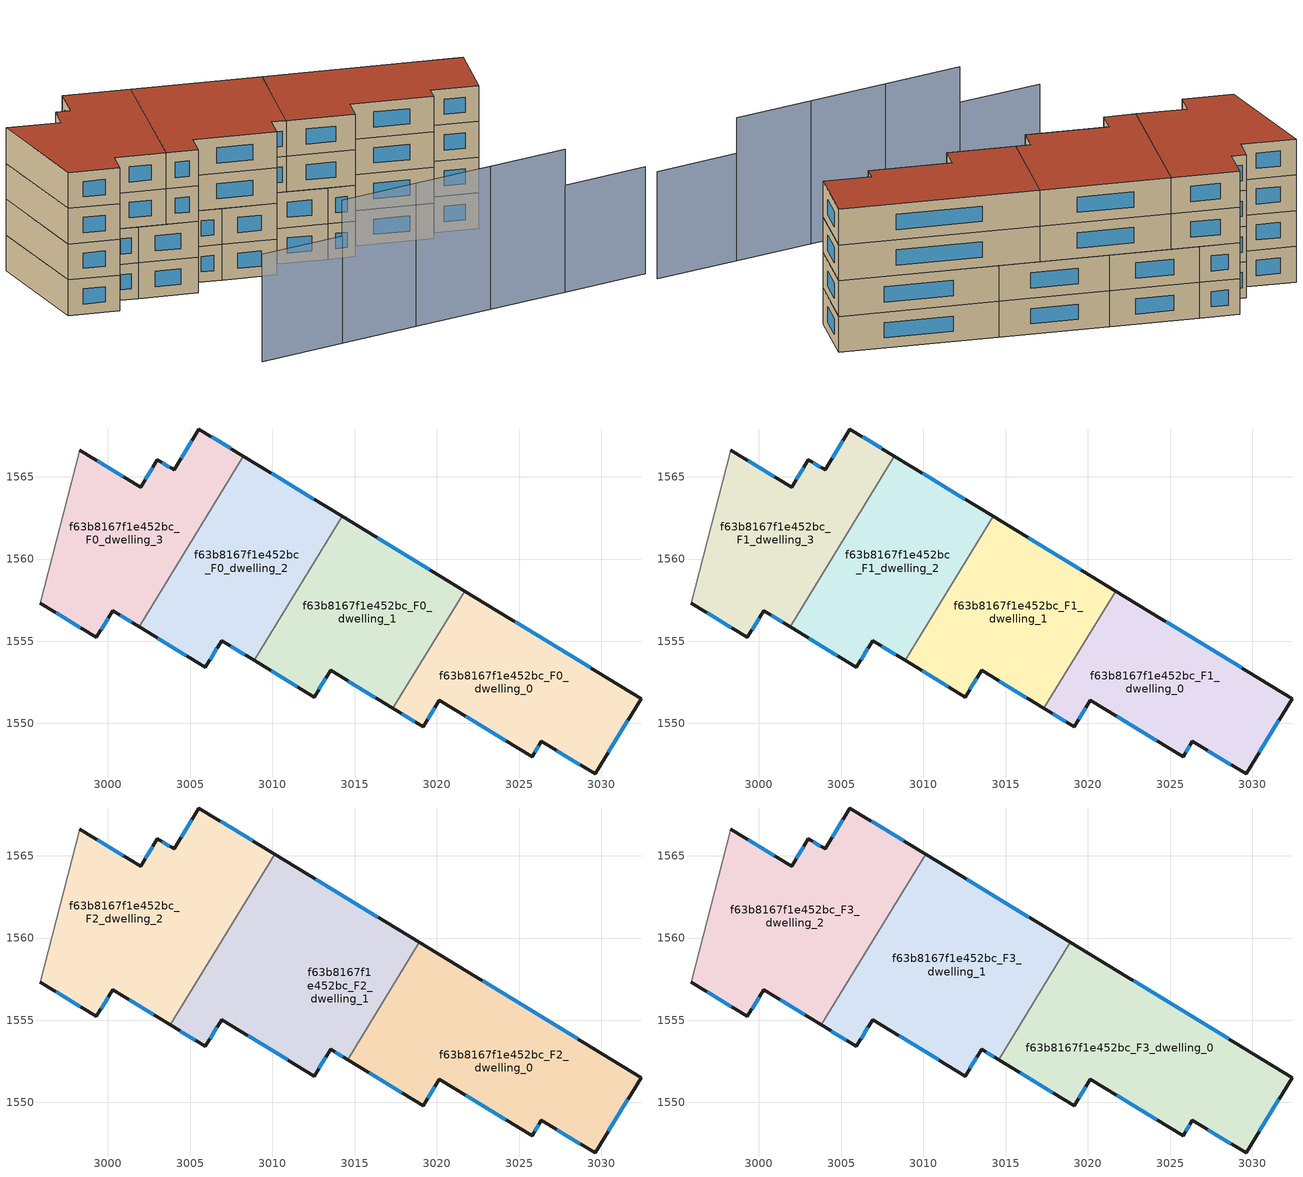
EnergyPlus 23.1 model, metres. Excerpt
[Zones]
f63b8167f1e452bc_F0_dwelling_0
 floor ground (EU_floor_Construction): 3032.42,1551.51 3029.62,1546.93 3026.37,1548.92 3025.79,1547.98 3020.16,1551.41 3019.17,1549.79 3017.33,1550.91 3021.69,1558.05 z0
 wall outside (EU_wall_Construction): 3017.33,1550.91 3019.17,1549.79 3020.16,1551.41 3025.79,1547.98 3026.37,1548.92 3029.62,1546.93 3032.42,1551.51 3021.69,1558.05 z0:3
 wall to f63b8167f1e452bc_F0_dwelling_1 (EU_wall_Construction): 3021.69,1558.05 3017.33,1550.91 z0:3
 window (EU_Window_Construction): 3017.86,1550.59 3018.65,1550.11 / 3029.35,1553.38 3024.76,1556.19 / 3030.42,1548.24 3031.62,1550.21 / 3027.3,1548.35 3028.69,1547.5 / 3025.96,1548.25 3026.2,1548.65 / 3021.77,1550.43 3024.19,1548.96 / 3019.46,1550.25 3019.88,1550.95 z0.86:2.14
f63b8167f1e452bc_F0_dwelling_1
 floor ground (EU_floor_Construction): 3021.69,1558.05 3017.33,1550.91 3013.54,1553.23 3012.55,1551.6 3008.89,1553.84 3014.24,1562.6 z0
 wall outside (EU_wall_Construction): 3021.69,1558.05 3014.24,1562.6 / 3008.89,1553.84 3012.55,1551.6 3013.54,1553.23 3017.33,1550.91 z0:3
 wall to f63b8167f1e452bc_F0_dwelling_2 (EU_wall_Construction): 3014.24,1562.6 3008.89,1553.84 z0:3
 window (EU_Window_Construction): 3019.56,1559.35 3016.37,1561.3 / 3014.62,1552.57 3016.25,1551.57 / 3012.83,1552.07 3013.26,1552.76 / 3009.93,1553.2 3011.5,1552.24 z0.86:2.14
f63b8167f1e452bc_F0_dwelling_2
 floor ground (EU_floor_Construction): 3014.24,1562.6 3008.89,1553.84 3006.92,1555.04 3005.93,1553.42 3001.89,1555.88 3008.24,1566.26 z0
 wall outside (EU_wall_Construction): 3014.24,1562.6 3008.24,1566.26 / 3001.89,1555.88 3005.93,1553.42 3006.92,1555.04 3008.89,1553.84 z0:3
 wall to f63b8167f1e452bc_F0_dwelling_3 (EU_wall_Construction): 3008.24,1566.26 3001.89,1555.88 z0:3
 window (EU_Window_Construction): 3012.53,1563.65 3009.95,1565.21 / 3007.48,1554.7 3008.33,1554.18 / 3006.21,1553.88 3006.63,1554.58 / 3003.05,1555.17 3004.77,1554.12 z0.86:2.14
f63b8167f1e452bc_F0_dwelling_3
 floor ground (EU_floor_Construction): 3008.24,1566.26 3001.89,1555.88 3000.29,1556.85 2999.3,1555.23 2995.87,1557.32 2998.28,1566.62 3001.99,1564.36 3003.01,1566.03 3004.02,1565.42 3005.54,1567.9 z0
 wall outside (EU_wall_Construction): 3008.24,1566.26 3005.54,1567.9 3004.02,1565.42 3003.01,1566.03 3001.99,1564.36 2998.28,1566.62 / 2995.87,1557.32 2999.3,1555.23 3000.29,1556.85 3001.89,1555.88 z0:3
 wall adiabatic (EU_wall_Construction): 2998.28,1566.62 2995.87,1557.32 z0:3
 window (EU_Window_Construction): 3000.93,1565.01 2999.34,1565.98 / 3002.72,1565.55 3002.28,1564.84 / 3003.73,1565.59 3003.3,1565.86 / 3005.11,1567.19 3004.46,1566.13 / 3007.47,1566.73 3006.31,1567.43 / 3000.75,1556.57 3001.44,1556.15 / 2999.59,1555.69 3000.01,1556.39 / 2996.85,1556.72 2998.32,1555.83 z0.86:2.14
f63b8167f1e452bc_F1_dwelling_0
 floor to f63b8167f1e452bc_F0_dwelling_0 (EU_floor_Construction): 3032.42,1551.51 3029.62,1546.93 3026.37,1548.92 3025.79,1547.98 3020.16,1551.41 3019.17,1549.79 3017.33,1550.91 3021.69,1558.05 z3
 wall outside (EU_wall_Construction): 3017.33,1550.91 3019.17,1549.79 3020.16,1551.41 3025.79,1547.98 3026.37,1548.92 3029.62,1546.93 3032.42,1551.51 3021.69,1558.05 z3:6
 wall to f63b8167f1e452bc_F1_dwelling_1 (EU_wall_Construction): 3021.69,1558.05 3017.33,1550.91 z3:6
 window (EU_Window_Construction): 3017.86,1550.59 3018.65,1550.11 / 3029.35,1553.38 3024.76,1556.19 / 3030.42,1548.24 3031.62,1550.21 / 3027.3,1548.35 3028.69,1547.5 / 3025.96,1548.25 3026.2,1548.65 / 3021.77,1550.43 3024.19,1548.96 / 3019.46,1550.25 3019.88,1550.95 z3.86:5.14
f63b8167f1e452bc_F1_dwelling_1
 floor to f63b8167f1e452bc_F0_dwelling_1 (EU_floor_Construction): 3021.69,1558.05 3017.33,1550.91 3013.54,1553.23 3012.55,1551.6 3008.89,1553.84 3014.24,1562.6 z3
 wall outside (EU_wall_Construction): 3021.69,1558.05 3014.24,1562.6 / 3008.89,1553.84 3012.55,1551.6 3013.54,1553.23 3017.33,1550.91 z3:6
 wall to f63b8167f1e452bc_F1_dwelling_2 (EU_wall_Construction): 3014.24,1562.6 3008.89,1553.84 z3:6
 window (EU_Window_Construction): 3019.56,1559.35 3016.37,1561.3 / 3014.62,1552.57 3016.25,1551.57 / 3012.83,1552.07 3013.26,1552.76 / 3009.93,1553.2 3011.5,1552.24 z3.86:5.14
f63b8167f1e452bc_F1_dwelling_2
 floor to f63b8167f1e452bc_F0_dwelling_2 (EU_floor_Construction): 3014.24,1562.6 3008.89,1553.84 3006.92,1555.04 3005.93,1553.42 3001.89,1555.88 3008.24,1566.26 z3
 wall outside (EU_wall_Construction): 3014.24,1562.6 3008.24,1566.26 / 3001.89,1555.88 3005.93,1553.42 3006.92,1555.04 3008.89,1553.84 z3:6
 wall to f63b8167f1e452bc_F1_dwelling_3 (EU_wall_Construction): 3008.24,1566.26 3001.89,1555.88 z3:6
 window (EU_Window_Construction): 3012.53,1563.65 3009.95,1565.21 / 3007.48,1554.7 3008.33,1554.18 / 3006.21,1553.88 3006.63,1554.58 / 3003.05,1555.17 3004.77,1554.12 z3.86:5.14
f63b8167f1e452bc_F1_dwelling_3
 floor to f63b8167f1e452bc_F0_dwelling_3 (EU_floor_Construction): 3008.24,1566.26 3001.89,1555.88 3000.29,1556.85 2999.3,1555.23 2995.87,1557.32 2998.28,1566.62 3001.99,1564.36 3003.01,1566.03 3004.02,1565.42 3005.54,1567.9 z3
 wall outside (EU_wall_Construction): 3008.24,1566.26 3005.54,1567.9 3004.02,1565.42 3003.01,1566.03 3001.99,1564.36 2998.28,1566.62 / 2995.87,1557.32 2999.3,1555.23 3000.29,1556.85 3001.89,1555.88 z3:6
 wall adiabatic (EU_wall_Construction): 2998.28,1566.62 2995.87,1557.32 z3:6
 window (EU_Window_Construction): 3000.93,1565.01 2999.34,1565.98 / 3002.72,1565.55 3002.28,1564.84 / 3003.73,1565.59 3003.3,1565.86 / 3005.11,1567.19 3004.46,1566.13 / 3007.47,1566.73 3006.31,1567.43 / 3000.75,1556.57 3001.44,1556.15 / 2999.59,1555.69 3000.01,1556.39 / 2996.85,1556.72 2998.32,1555.83 z3.86:5.14
f63b8167f1e452bc_F2_dwelling_0
 floor to f63b8167f1e452bc_F1_dwelling_0 (EU_floor_Construction): 3032.42,1551.51 3029.62,1546.93 3026.37,1548.92 3025.79,1547.98 3020.16,1551.41 3019.17,1549.79 3017.33,1550.91 3021.69,1558.05 z6
 floor to f63b8167f1e452bc_F1_dwelling_1 (EU_floor_Construction): 3021.69,1558.05 3017.33,1550.91 3014.57,1552.6 3018.93,1559.74 z6
 wall outside (EU_wall_Construction): 3014.57,1552.6 3019.17,1549.79 3020.16,1551.41 3025.79,1547.98 3026.37,1548.92 3029.62,1546.93 3032.42,1551.51 3018.93,1559.74 z6:9
 wall to f63b8167f1e452bc_F2_dwelling_1 (EU_wall_Construction): 3018.93,1559.74 3014.57,1552.6 z6:9
 window (EU_Window_Construction): 3015.89,1551.8 3017.86,1550.59 / 3028.57,1553.86 3022.79,1557.39 / 3030.42,1548.24 3031.62,1550.21 / 3027.3,1548.35 3028.69,1547.5 / 3025.96,1548.25 3026.2,1548.65 / 3021.77,1550.43 3024.19,1548.96 / 3019.46,1550.25 3019.88,1550.95 z6.86:8.14
f63b8167f1e452bc_F2_dwelling_1
 floor to f63b8167f1e452bc_F1_dwelling_1 (EU_floor_Construction): 3018.93,1559.74 3014.57,1552.6 3013.54,1553.23 3012.55,1551.6 3008.89,1553.84 3014.24,1562.6 z6
 floor to f63b8167f1e452bc_F1_dwelling_2 (EU_floor_Construction): 3014.24,1562.6 3008.89,1553.84 3006.92,1555.04 3005.93,1553.42 3003.79,1554.72 3010.14,1565.1 z6
 wall outside (EU_wall_Construction): 3003.79,1554.72 3005.93,1553.42 3006.92,1555.04 3012.55,1551.6 3013.54,1553.23 3014.57,1552.6 / 3018.93,1559.74 3010.14,1565.1 z6:9
 wall to f63b8167f1e452bc_F2_dwelling_2 (EU_wall_Construction): 3010.14,1565.1 3003.79,1554.72 z6:9
 window (EU_Window_Construction): 3004.4,1554.35 3005.32,1553.79 / 3016.42,1561.27 3012.65,1563.57 / 3013.83,1553.05 3014.28,1552.78 / 3012.83,1552.07 3013.26,1552.76 / 3008.53,1554.06 3010.94,1552.59 / 3006.21,1553.88 3006.63,1554.58 z6.86:8.14
f63b8167f1e452bc_F2_dwelling_2
 floor to f63b8167f1e452bc_F1_dwelling_3 (EU_floor_Construction): 3008.24,1566.26 3001.89,1555.88 3000.29,1556.85 2999.3,1555.23 2995.87,1557.32 2998.28,1566.62 3001.99,1564.36 3003.01,1566.03 3004.02,1565.42 3005.54,1567.9 z6
 floor to f63b8167f1e452bc_F1_dwelling_2 (EU_floor_Construction): 3010.14,1565.1 3003.79,1554.72 3001.89,1555.88 3008.24,1566.26 z6
 wall outside (EU_wall_Construction): 3010.14,1565.1 3005.54,1567.9 3004.02,1565.42 3003.01,1566.03 3001.99,1564.36 2998.28,1566.62 / 2995.87,1557.32 2999.3,1555.23 3000.29,1556.85 3003.79,1554.72 z6:9
 wall adiabatic (EU_wall_Construction): 2998.28,1566.62 2995.87,1557.32 z6:9
 window (EU_Window_Construction): 3000.93,1565.01 2999.34,1565.98 / 3002.72,1565.55 3002.28,1564.84 / 3003.73,1565.59 3003.3,1565.86 / 3005.11,1567.19 3004.46,1566.13 / 3008.82,1565.9 3006.85,1567.1 / 3001.29,1556.24 3002.79,1555.33 / 2999.59,1555.69 3000.01,1556.39 / 2996.85,1556.72 2998.32,1555.83 z6.86:8.14
f63b8167f1e452bc_F3_dwelling_0
 floor to f63b8167f1e452bc_F2_dwelling_0 (EU_floor_Construction): 3032.42,1551.51 3029.62,1546.93 3026.37,1548.92 3025.79,1547.98 3020.16,1551.41 3019.17,1549.79 3014.57,1552.6 3018.93,1559.74 z9
 wall outside (EU_wall_Construction): 3014.57,1552.6 3019.17,1549.79 3020.16,1551.41 3025.79,1547.98 3026.37,1548.92 3029.62,1546.93 3032.42,1551.51 3018.93,1559.74 z9:12
 wall to f63b8167f1e452bc_F3_dwelling_1 (EU_wall_Construction): 3018.93,1559.74 3014.57,1552.6 z9:12
 window (EU_Window_Construction): 3015.89,1551.8 3017.86,1550.59 / 3028.57,1553.86 3022.79,1557.39 / 3030.42,1548.24 3031.62,1550.21 / 3027.3,1548.35 3028.69,1547.5 / 3025.96,1548.25 3026.2,1548.65 / 3021.77,1550.43 3024.19,1548.96 / 3019.46,1550.25 3019.88,1550.95 z9.86:11.14
 roof outside (EU_roof_Construction): 3029.62,1546.93 3032.42,1551.51 3018.93,1559.74 3014.57,1552.6 3019.17,1549.79 3020.16,1551.41 3025.79,1547.98 3026.37,1548.92 z12
f63b8167f1e452bc_F3_dwelling_1
 floor to f63b8167f1e452bc_F2_dwelling_1 (EU_floor_Construction): 3018.93,1559.74 3014.57,1552.6 3013.54,1553.23 3012.55,1551.6 3006.92,1555.04 3005.93,1553.42 3003.79,1554.72 3010.14,1565.1 z9
 wall outside (EU_wall_Construction): 3003.79,1554.72 3005.93,1553.42 3006.92,1555.04 3012.55,1551.6 3013.54,1553.23 3014.57,1552.6 / 3018.93,1559.74 3010.14,1565.1 z9:12
 wall to f63b8167f1e452bc_F3_dwelling_2 (EU_wall_Construction): 3010.14,1565.1 3003.79,1554.72 z9:12
 window (EU_Window_Construction): 3004.4,1554.35 3005.32,1553.79 / 3016.42,1561.27 3012.65,1563.57 / 3013.83,1553.05 3014.28,1552.78 / 3012.83,1552.07 3013.26,1552.76 / 3008.53,1554.06 3010.94,1552.59 / 3006.21,1553.88 3006.63,1554.58 z9.86:11.14
 roof outside (EU_roof_Construction): 3014.57,1552.6 3018.93,1559.74 3010.14,1565.1 3003.79,1554.72 3005.93,1553.42 3006.92,1555.04 3012.55,1551.6 3013.54,1553.23 z12
f63b8167f1e452bc_F3_dwelling_2
 floor to f63b8167f1e452bc_F2_dwelling_2 (EU_floor_Construction): 3010.14,1565.1 3003.79,1554.72 3000.29,1556.85 2999.3,1555.23 2995.87,1557.32 2998.28,1566.62 3001.99,1564.36 3003.01,1566.03 3004.02,1565.42 3005.54,1567.9 z9
 wall outside (EU_wall_Construction): 3010.14,1565.1 3005.54,1567.9 3004.02,1565.42 3003.01,1566.03 3001.99,1564.36 2998.28,1566.62 / 2995.87,1557.32 2999.3,1555.23 3000.29,1556.85 3003.79,1554.72 z9:12
 wall adiabatic (EU_wall_Construction): 2998.28,1566.62 2995.87,1557.32 z9:12
 window (EU_Window_Construction): 3000.93,1565.01 2999.34,1565.98 / 3002.72,1565.55 3002.28,1564.84 / 3003.73,1565.59 3003.3,1565.86 / 3005.11,1567.19 3004.46,1566.13 / 3008.82,1565.9 3006.85,1567.1 / 3001.29,1556.24 3002.79,1555.33 / 2999.59,1555.69 3000.01,1556.39 / 2996.85,1556.72 2998.32,1555.83 z9.86:11.14
 roof outside (EU_roof_Construction): 3003.79,1554.72 3010.14,1565.1 3005.54,1567.9 3004.02,1565.42 3003.01,1566.03 3001.99,1564.36 2998.28,1566.62 2995.87,1557.32 2999.3,1555.23 3000.29,1556.85 z12
shading: 3026.08,1533.88 3032.83,1532.04 / 3000.52,1540.87 3007.27,1539.03 z0:9; 3007.27,1539.03 3013.54,1537.31 / 3013.54,1537.31 3019.81,1535.6 / 3019.81,1535.6 3026.08,1533.88 z0:12
[Building]
EU S2 Campaign: North Axis=0; Terrain=City; Solar Distribution=FullExterior
[Site:Location]
Helsinki-Vantaa.AP: Latitude=60.317; Longitude=24.963; Time Zone=2; Elevation=54.6
[SizingPeriod:WeatherFileDays]
AnnualSizingPeriod: Begin Month=1; Begin Day of Month=1; End Month=12; End Day of Month=31; Day of Week for Start Day=Monday; Use Weather File Daylight Saving Period=No; Use Weather File Rain and Snow Indicators=No
[MATERIAL]
EU_InternalMass_Material: Roughness=MediumRough; Thickness=0.1; Conductivity=1; Density=1800; Specific Heat=900; Thermal Absorptance=0.9; Solar Absorptance=0.7; Visible Absorptance=0.7
[MATERIAL:NOMASS] Roughness=MediumRough; Thermal Absorptance=0.9; Solar Absorptance=0.7; Visible Absorptance=0.7
Name | Thermal Resistance
EU_wall_NoMass | 5.91765
EU_roof_NoMass | 11.1778
EU_floor_NoMass | 6.2875
[WINDOWMATERIAL:SIMPLEGLAZINGSYSTEM]
EU_Window_SimpleGlazing: UFactor=0.994035; Solar Heat Gain Coefficient=0.7; Visible Transmittance=0.7
[CONSTRUCTION]
EU_wall_Construction: EU_wall_NoMass
EU_roof_Construction: EU_roof_NoMass
EU_floor_Construction: EU_floor_NoMass
EU_Window_Construction: EU_Window_SimpleGlazing
EU_InternalMass_Construction: EU_InternalMass_Material
[ZONE] Type=1; Multiplier=1; Ceiling Height=autocalculate; Floor Area=autocalculate; Part of Total Floor Area=Yes
Name | Volume
f63b8167f1e452bc_F0_dwelling_0; f63b8167f1e452bc_F1_dwelling_0 | 243.544
f63b8167f1e452bc_F2_dwelling_0; f63b8167f1e452bc_F3_dwelling_0 | 324.708
f63b8167f1e452bc_F0_dwelling_1; f63b8167f1e452bc_F1_dwelling_1 | 243.546
f63b8167f1e452bc_F2_dwelling_1; f63b8167f1e452bc_F3_dwelling_1 | 324.73
f63b8167f1e452bc_F0_dwelling_2; f63b8167f1e452bc_F1_dwelling_2 | 243.56
f63b8167f1e452bc_F2_dwelling_2; f63b8167f1e452bc_F3_dwelling_2 | 324.723
f63b8167f1e452bc_F0_dwelling_3; f63b8167f1e452bc_F1_dwelling_3 | 243.533
[INTERNALMASS] Construction=EU_InternalMass_Construction
Name | Zone or ZoneList | Surface Area
f63b8167f1e452bc_F0_dwelling_0_EU_InternalMass | f63b8167f1e452bc_F0_dwelling_0 | 81.1817
f63b8167f1e452bc_F0_dwelling_1_EU_InternalMass | f63b8167f1e452bc_F0_dwelling_1 | 81.1821
f63b8167f1e452bc_F0_dwelling_2_EU_InternalMass | f63b8167f1e452bc_F0_dwelling_2 | 81.1863
f63b8167f1e452bc_F0_dwelling_3_EU_InternalMass | f63b8167f1e452bc_F0_dwelling_3 | 81.1776
f63b8167f1e452bc_F1_dwelling_0_EU_InternalMass | f63b8167f1e452bc_F1_dwelling_0 | 81.1817
f63b8167f1e452bc_F1_dwelling_1_EU_InternalMass | f63b8167f1e452bc_F1_dwelling_1 | 81.1821
f63b8167f1e452bc_F1_dwelling_2_EU_InternalMass | f63b8167f1e452bc_F1_dwelling_2 | 81.1863
f63b8167f1e452bc_F1_dwelling_3_EU_InternalMass | f63b8167f1e452bc_F1_dwelling_3 | 81.1776
f63b8167f1e452bc_F2_dwelling_0_EU_InternalMass | f63b8167f1e452bc_F2_dwelling_0 | 108.236
f63b8167f1e452bc_F2_dwelling_1_EU_InternalMass | f63b8167f1e452bc_F2_dwelling_1 | 108.244
f63b8167f1e452bc_F2_dwelling_2_EU_InternalMass | f63b8167f1e452bc_F2_dwelling_2 | 108.241
f63b8167f1e452bc_F3_dwelling_0_EU_InternalMass | f63b8167f1e452bc_F3_dwelling_0 | 108.236
f63b8167f1e452bc_F3_dwelling_1_EU_InternalMass | f63b8167f1e452bc_F3_dwelling_1 | 108.244
f63b8167f1e452bc_F3_dwelling_2_EU_InternalMass | f63b8167f1e452bc_F3_dwelling_2 | 108.241
[OTHEREQUIPMENT] Fuel Type=Electricity; Design Level Calculation Method=Watts/Area; Power per Zone Floor Area=1; Fraction Latent=0; Fraction Radiant=0; Fraction Lost=0; Carbon Dioxide Generation Rate=0; EndUse Subcategory=EU_Step8_InternalGains
Name | Zone or ZoneList or Space or SpaceList | Schedule
EU_Step8_InternalGain_f63b8167f1e452bc_F0_dwelling_0_f000 | f63b8167f1e452bc_F0_dwelling_0 | EU_Step8_GainSchedule_f63b8167f1e452bc_F0_dwelling_0_f000
EU_Step8_InternalGain_f63b8167f1e452bc_F0_dwelling_1_f000 | f63b8167f1e452bc_F0_dwelling_1 | EU_Step8_GainSchedule_f63b8167f1e452bc_F0_dwelling_1_f000
EU_Step8_InternalGain_f63b8167f1e452bc_F0_dwelling_2_f000 | f63b8167f1e452bc_F0_dwelling_2 | EU_Step8_GainSchedule_f63b8167f1e452bc_F0_dwelling_2_f000
EU_Step8_InternalGain_f63b8167f1e452bc_F0_dwelling_3_f000 | f63b8167f1e452bc_F0_dwelling_3 | EU_Step8_GainSchedule_f63b8167f1e452bc_F0_dwelling_3_f000
EU_Step8_InternalGain_f63b8167f1e452bc_F1_dwelling_0_f000 | f63b8167f1e452bc_F1_dwelling_0 | EU_Step8_GainSchedule_f63b8167f1e452bc_F1_dwelling_0_f000
EU_Step8_InternalGain_f63b8167f1e452bc_F1_dwelling_1_f000 | f63b8167f1e452bc_F1_dwelling_1 | EU_Step8_GainSchedule_f63b8167f1e452bc_F1_dwelling_1_f000
EU_Step8_InternalGain_f63b8167f1e452bc_F1_dwelling_2_f000 | f63b8167f1e452bc_F1_dwelling_2 | EU_Step8_GainSchedule_f63b8167f1e452bc_F1_dwelling_2_f000
EU_Step8_InternalGain_f63b8167f1e452bc_F1_dwelling_3_f000 | f63b8167f1e452bc_F1_dwelling_3 | EU_Step8_GainSchedule_f63b8167f1e452bc_F1_dwelling_3_f000
EU_Step8_InternalGain_f63b8167f1e452bc_F2_dwelling_0_f000 | f63b8167f1e452bc_F2_dwelling_0 | EU_Step8_GainSchedule_f63b8167f1e452bc_F2_dwelling_0_f000
EU_Step8_InternalGain_f63b8167f1e452bc_F2_dwelling_1_f000 | f63b8167f1e452bc_F2_dwelling_1 | EU_Step8_GainSchedule_f63b8167f1e452bc_F2_dwelling_1_f000
EU_Step8_InternalGain_f63b8167f1e452bc_F2_dwelling_2_f000 | f63b8167f1e452bc_F2_dwelling_2 | EU_Step8_GainSchedule_f63b8167f1e452bc_F2_dwelling_2_f000
EU_Step8_InternalGain_f63b8167f1e452bc_F3_dwelling_0_f000 | f63b8167f1e452bc_F3_dwelling_0 | EU_Step8_GainSchedule_f63b8167f1e452bc_F3_dwelling_0_f000
EU_Step8_InternalGain_f63b8167f1e452bc_F3_dwelling_1_f000 | f63b8167f1e452bc_F3_dwelling_1 | EU_Step8_GainSchedule_f63b8167f1e452bc_F3_dwelling_1_f000
EU_Step8_InternalGain_f63b8167f1e452bc_F3_dwelling_2_f000 | f63b8167f1e452bc_F3_dwelling_2 | EU_Step8_GainSchedule_f63b8167f1e452bc_F3_dwelling_2_f000
[ZONEVENTILATION:DESIGNFLOWRATE] Schedule=EU_AlwaysOn; Design Flow Rate Calculation Method=AirChanges/Hour; Air Changes per Hour=0.596421; Ventilation Type=Natural; Fan Pressure Rise=0; Fan Total Efficiency=1; Constant Term Coefficient=1; Temperature Term Coefficient=0; Velocity Term Coefficient=0; Velocity Squared Term Coefficient=0; Minimum Indoor Temperature=-100; Maximum Indoor Temperature=100; Delta Temperature=-100; Minimum Outdoor Temperature=-100; Maximum Outdoor Temperature=100; Maximum Wind Speed=40
Name | Zone or ZoneList or Space or SpaceList
EU_ConstantAir_f63b8167f1e452bc_F0_dwelling_0 | f63b8167f1e452bc_F0_dwelling_0
EU_ConstantAir_f63b8167f1e452bc_F0_dwelling_1 | f63b8167f1e452bc_F0_dwelling_1
EU_ConstantAir_f63b8167f1e452bc_F0_dwelling_2 | f63b8167f1e452bc_F0_dwelling_2
EU_ConstantAir_f63b8167f1e452bc_F0_dwelling_3 | f63b8167f1e452bc_F0_dwelling_3
EU_ConstantAir_f63b8167f1e452bc_F1_dwelling_0 | f63b8167f1e452bc_F1_dwelling_0
EU_ConstantAir_f63b8167f1e452bc_F1_dwelling_1 | f63b8167f1e452bc_F1_dwelling_1
EU_ConstantAir_f63b8167f1e452bc_F1_dwelling_2 | f63b8167f1e452bc_F1_dwelling_2
EU_ConstantAir_f63b8167f1e452bc_F1_dwelling_3 | f63b8167f1e452bc_F1_dwelling_3
EU_ConstantAir_f63b8167f1e452bc_F2_dwelling_0 | f63b8167f1e452bc_F2_dwelling_0
EU_ConstantAir_f63b8167f1e452bc_F2_dwelling_1 | f63b8167f1e452bc_F2_dwelling_1
EU_ConstantAir_f63b8167f1e452bc_F2_dwelling_2 | f63b8167f1e452bc_F2_dwelling_2
EU_ConstantAir_f63b8167f1e452bc_F3_dwelling_0 | f63b8167f1e452bc_F3_dwelling_0
EU_ConstantAir_f63b8167f1e452bc_F3_dwelling_1 | f63b8167f1e452bc_F3_dwelling_1
EU_ConstantAir_f63b8167f1e452bc_F3_dwelling_2 | f63b8167f1e452bc_F3_dwelling_2
[HVACTEMPLATE:THERMOSTAT] Constant Heating Setpoint=20; Constant Cooling Setpoint=50
EU_HeatOnly_f63b8167f1e452bc_F0_dwelling_0; EU_HeatOnly_f63b8167f1e452bc_F0_dwelling_1; EU_HeatOnly_f63b8167f1e452bc_F0_dwelling_2; EU_HeatOnly_f63b8167f1e452bc_F0_dwelling_3; EU_HeatOnly_f63b8167f1e452bc_F1_dwelling_0; EU_HeatOnly_f63b8167f1e452bc_F1_dwelling_1; EU_HeatOnly_f63b8167f1e452bc_F1_dwelling_2; EU_HeatOnly_f63b8167f1e452bc_F1_dwelling_3; EU_HeatOnly_f63b8167f1e452bc_F2_dwelling_0; EU_HeatOnly_f63b8167f1e452bc_F2_dwelling_1; EU_HeatOnly_f63b8167f1e452bc_F2_dwelling_2; EU_HeatOnly_f63b8167f1e452bc_F3_dwelling_0; EU_HeatOnly_f63b8167f1e452bc_F3_dwelling_1; EU_HeatOnly_f63b8167f1e452bc_F3_dwelling_2
[HVACTEMPLATE:ZONE:IDEALLOADSAIRSYSTEM] System Availability Schedule=EU_AlwaysOn; Maximum Heating Supply Air Temperature=50; Minimum Cooling Supply Air Temperature=13; Maximum Heating Supply Air Humidity Ratio=0.0156; Minimum Cooling Supply Air Humidity Ratio=0.0077; Heating Limit=NoLimit; Cooling Limit=NoLimit; Heating Availability Schedule=EU_AlwaysOn; Cooling Availability Schedule=EU_CoolingOff; Dehumidification Control Type=ConstantSensibleHeatRatio; Cooling Sensible Heat Ratio=0.7; Dehumidification Setpoint=60; Humidification Control Type=None; Humidification Setpoint=30; Outdoor Air Method=None; Outdoor Air Flow Rate per Person=0.00944; Outdoor Air Flow Rate per Zone Floor Area=0; Outdoor Air Flow Rate per Zone=0; Demand Controlled Ventilation Type=None; Outdoor Air Economizer Type=NoEconomizer; Heat Recovery Type=None; Sensible Heat Recovery Effectiveness=0.7; Latent Heat Recovery Effectiveness=0.65
Name | Template Thermostat
f63b8167f1e452bc_F0_dwelling_0 | EU_HeatOnly_f63b8167f1e452bc_F0_dwelling_0
f63b8167f1e452bc_F0_dwelling_1 | EU_HeatOnly_f63b8167f1e452bc_F0_dwelling_1
f63b8167f1e452bc_F0_dwelling_2 | EU_HeatOnly_f63b8167f1e452bc_F0_dwelling_2
f63b8167f1e452bc_F0_dwelling_3 | EU_HeatOnly_f63b8167f1e452bc_F0_dwelling_3
f63b8167f1e452bc_F1_dwelling_0 | EU_HeatOnly_f63b8167f1e452bc_F1_dwelling_0
f63b8167f1e452bc_F1_dwelling_1 | EU_HeatOnly_f63b8167f1e452bc_F1_dwelling_1
f63b8167f1e452bc_F1_dwelling_2 | EU_HeatOnly_f63b8167f1e452bc_F1_dwelling_2
f63b8167f1e452bc_F1_dwelling_3 | EU_HeatOnly_f63b8167f1e452bc_F1_dwelling_3
f63b8167f1e452bc_F2_dwelling_0 | EU_HeatOnly_f63b8167f1e452bc_F2_dwelling_0
f63b8167f1e452bc_F2_dwelling_1 | EU_HeatOnly_f63b8167f1e452bc_F2_dwelling_1
f63b8167f1e452bc_F2_dwelling_2 | EU_HeatOnly_f63b8167f1e452bc_F2_dwelling_2
f63b8167f1e452bc_F3_dwelling_0 | EU_HeatOnly_f63b8167f1e452bc_F3_dwelling_0
f63b8167f1e452bc_F3_dwelling_1 | EU_HeatOnly_f63b8167f1e452bc_F3_dwelling_1
f63b8167f1e452bc_F3_dwelling_2 | EU_HeatOnly_f63b8167f1e452bc_F3_dwelling_2
[SIZING:ZONE] Zone Cooling Design Supply Air Temperature Input Method=SupplyAirTemperature; Zone Cooling Design Supply Air Temperature=13; Zone Heating Design Supply Air Temperature Input Method=SupplyAirTemperature; Zone Heating Design Supply Air Temperature=50; Zone Cooling Design Supply Air Humidity Ratio=0.008; Zone Heating Design Supply Air Humidity Ratio=0.008; Cooling Design Air Flow Method=DesignDay; Cooling Design Air Flow Rate=0; Cooling Minimum Air Flow per Zone Floor Area=0.000762; Cooling Minimum Air Flow=0; Cooling Minimum Air Flow Fraction=0.2; Heating Design Air Flow Method=DesignDay; Heating Design Air Flow Rate=0; Heating Maximum Air Flow per Zone Floor Area=0.002032; Heating Maximum Air Flow=0.141576; Heating Maximum Air Flow Fraction=0.3; Account for Dedicated Outdoor Air System=No; Dedicated Outdoor Air System Control Strategy=NeutralSupplyAir; Dedicated Outdoor Air Low Setpoint Temperature for Design=autosize; Dedicated Outdoor Air High Setpoint Temperature for Design=autosize; Zone Load Sizing Method=Sensible Load Only No Latent Load; Zone Latent Cooling Design Supply Air Humidity Ratio Input Method=HumidityRatioDifference; Zone Cooling Design Supply Air Humidity Ratio Difference=0.005; Zone Latent Heating Design Supply Air Humidity Ratio Input Method=HumidityRatioDifference; Zone Humidification Design Supply Air Humidity Ratio Difference=0.005
f63b8167f1e452bc_F0_dwelling_0; f63b8167f1e452bc_F0_dwelling_1; f63b8167f1e452bc_F0_dwelling_2; f63b8167f1e452bc_F0_dwelling_3; f63b8167f1e452bc_F1_dwelling_0; f63b8167f1e452bc_F1_dwelling_1; f63b8167f1e452bc_F1_dwelling_2; f63b8167f1e452bc_F1_dwelling_3; f63b8167f1e452bc_F2_dwelling_0; f63b8167f1e452bc_F2_dwelling_1; f63b8167f1e452bc_F2_dwelling_2; f63b8167f1e452bc_F3_dwelling_0; f63b8167f1e452bc_F3_dwelling_1; f63b8167f1e452bc_F3_dwelling_2
[SCHEDULE:CONSTANT]
Name | Hourly Value
EU_AlwaysOn | 1
EU_CoolingOff | 0
[SCHEDULE:FILE] Column Number=1; Rows to Skip at Top=0; Number of Hours of Data=8760; Column Separator=Comma; Interpolate to Timestep=No; Minutes per Item=60; Adjust Schedule for Daylight Savings=Yes
Name | File
EU_Step8_GainSchedule_f63b8167f1e452bc_F0_dwelling_0_f000 | ../../schedules/f63b8167f1e452bc/f63b8167f1e452bc_F0_dwelling_0_f000_gain.csv
EU_Step8_GainSchedule_f63b8167f1e452bc_F0_dwelling_1_f000 | ../../schedules/f63b8167f1e452bc/f63b8167f1e452bc_F0_dwelling_1_f000_gain.csv
EU_Step8_GainSchedule_f63b8167f1e452bc_F0_dwelling_2_f000 | ../../schedules/f63b8167f1e452bc/f63b8167f1e452bc_F0_dwelling_2_f000_gain.csv
EU_Step8_GainSchedule_f63b8167f1e452bc_F0_dwelling_3_f000 | ../../schedules/f63b8167f1e452bc/f63b8167f1e452bc_F0_dwelling_3_f000_gain.csv
EU_Step8_GainSchedule_f63b8167f1e452bc_F1_dwelling_0_f000 | ../../schedules/f63b8167f1e452bc/f63b8167f1e452bc_F1_dwelling_0_f000_gain.csv
EU_Step8_GainSchedule_f63b8167f1e452bc_F1_dwelling_1_f000 | ../../schedules/f63b8167f1e452bc/f63b8167f1e452bc_F1_dwelling_1_f000_gain.csv
EU_Step8_GainSchedule_f63b8167f1e452bc_F1_dwelling_2_f000 | ../../schedules/f63b8167f1e452bc/f63b8167f1e452bc_F1_dwelling_2_f000_gain.csv
EU_Step8_GainSchedule_f63b8167f1e452bc_F1_dwelling_3_f000 | ../../schedules/f63b8167f1e452bc/f63b8167f1e452bc_F1_dwelling_3_f000_gain.csv
EU_Step8_GainSchedule_f63b8167f1e452bc_F2_dwelling_0_f000 | ../../schedules/f63b8167f1e452bc/f63b8167f1e452bc_F2_dwelling_0_f000_gain.csv
EU_Step8_GainSchedule_f63b8167f1e452bc_F2_dwelling_1_f000 | ../../schedules/f63b8167f1e452bc/f63b8167f1e452bc_F2_dwelling_1_f000_gain.csv
EU_Step8_GainSchedule_f63b8167f1e452bc_F2_dwelling_2_f000 | ../../schedules/f63b8167f1e452bc/f63b8167f1e452bc_F2_dwelling_2_f000_gain.csv
EU_Step8_GainSchedule_f63b8167f1e452bc_F3_dwelling_0_f000 | ../../schedules/f63b8167f1e452bc/f63b8167f1e452bc_F3_dwelling_0_f000_gain.csv
EU_Step8_GainSchedule_f63b8167f1e452bc_F3_dwelling_1_f000 | ../../schedules/f63b8167f1e452bc/f63b8167f1e452bc_F3_dwelling_1_f000_gain.csv
EU_Step8_GainSchedule_f63b8167f1e452bc_F3_dwelling_2_f000 | ../../schedules/f63b8167f1e452bc/f63b8167f1e452bc_F3_dwelling_2_f000_gain.csv
